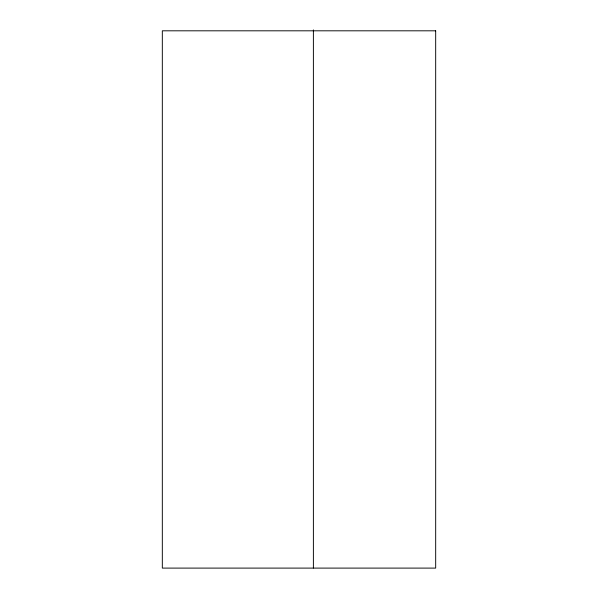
<?xml version="1.0" encoding="UTF-8"?>
<svg xmlns="http://www.w3.org/2000/svg" width="598" height="598" viewBox="0 0 598 598"><rect width="100%" height="100%" fill="white"/><g stroke="black" fill="none" stroke-linecap="round" stroke-linejoin="round"><path stroke-width="0.9" d="M313.389 29.9L313.389 568.025M435.68 30.812L162.32 30.812L162.32 568.1L435.68 568.1L435.68 30.812"/></g></svg>
